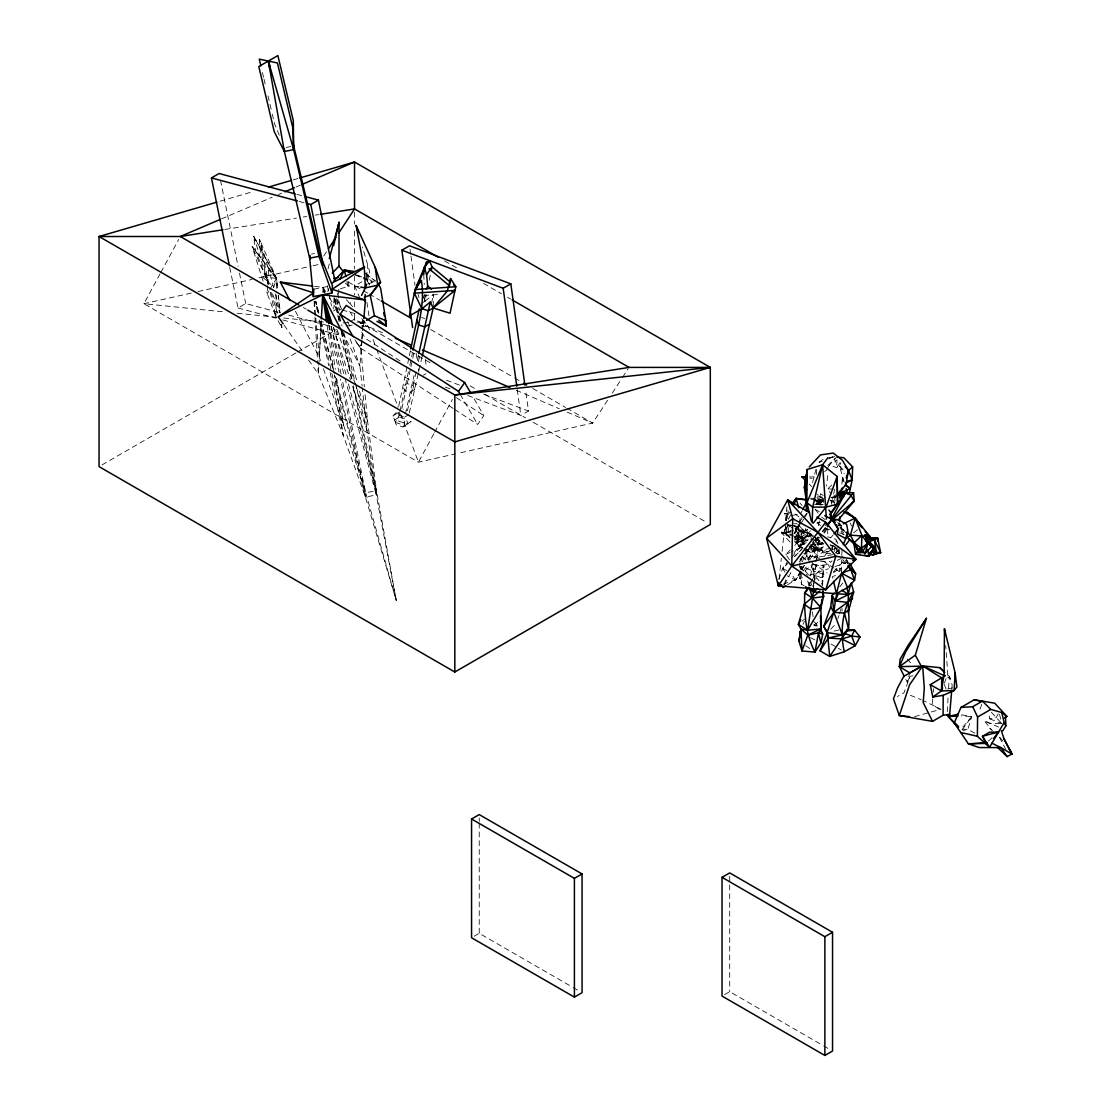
<?xml version="1.0" encoding="UTF-8"?>
<svg xmlns="http://www.w3.org/2000/svg" width="1111" height="1111" viewBox="0 0 1111 1111"><rect width="100%" height="100%" fill="white"/><g stroke="black" fill="none" stroke-linecap="round" stroke-linejoin="round"><path stroke-width="0.75" stroke-dasharray="5 3.75" d="M798.156 525.239L798.142 533.502L804.322 544.557L805.628 528.503M814.446 581.608L814.502 575.665L812.391 564.124L823.931 565.874L822.543 585.303M276.264 295.054L275.903 316.732L281.902 327.689L281.541 324.287M276.361 288.374L276.528 278.375L259.543 239.393L259.488 246.434L268.306 284.319M421.458 303.289L425.055 301.206L425.18 294.484M433.221 306.303L433.429 294.457L425.055 301.206L422.166 295.234M267.459 285.791L267.293 293.651L275.903 316.732L270.209 292.429M267.487 284.222L268.709 269.751L259.543 239.393L268.793 284.263M839.305 550.695L839.236 553.57L835.847 554.153M827.667 533.863L827.792 528.933M403.015 426.93L411.098 421.375L403.015 426.93L396.335 424.86L395.322 422.444L399.113 415.292L397.669 411.139L393.002 415.75L394.613 419.916L399.585 417.042L399.724 411.875M806.933 549.403L806.725 555.722L813.335 571.123L813.433 578.053M836.097 542.265L836.208 539.39L827.501 536.807M408.917 414.625L404.737 417.042L404.376 425.249L395.322 422.444M334.133 297.942L333.147 309.039M814.307 578.4L818.043 549.764L822.487 542.321M321.26 321.482L319.315 357.311L320.468 360.561M322.829 292.485L323.107 287.374L326.176 285.846M834.639 551.598L834.903 546.556L830.306 545.057M318.69 367.005L318.315 373.893L343.188 435.165L365.436 497.061L396.294 600.648L376.504 490.673L353.423 385.753M318.788 365.297L321.246 320.579M947.266 711.707L948.127 696.541M948.613 688.112L949.294 676.321L946.947 674.155M841.749 554.944L842.096 549.903M827.195 480.66L827.737 472.925M333.467 310.983L337.425 308.691L338.397 295.734M338.522 294.123L338.883 289.263M361.575 340.73L360.894 349.298L364.394 386.906M361.7 339.022L363.186 320.162M366.561 277.319L367.505 265.321M362.019 340.563L359.895 365.88L362.144 386.309M362.158 338.869L363.019 328.745M363.158 327.065L363.866 318.621M951.877 688.403L952.169 684.959L949.294 676.321M841.902 484.104L842.569 476.411L843.013 481.577M786.31 520.476L786.907 513.879L788.56 511.074M799.656 523.142L800.087 518.504M810.849 560.874L813.946 564.721L813.335 571.123L827.598 575.276M839.374 571.401L839.694 568.082L842.36 569.429M932.671 699.041L932.198 704.193L941.656 711.123M933.323 692.167L933.643 688.737M816.266 474.605L816.766 469.703M799.434 521.337L801.795 518.962L802.281 514.365M779.061 578.942L781.325 558.305M782.075 551.431L784.505 529.086M785.449 520.49L786.949 506.741M839.527 523.253L841.555 525.781L840.93 530.961L843.416 534.808M786.06 520.712L786.907 513.879L790.907 512.435M799.476 567.499L800.559 558.972M786.019 523.767L784.922 532.113L790.31 538.571L784.922 532.113L785.769 525.142M831.792 548.945L832.208 545.765L834.903 546.556L844.166 558.944M801.475 548.223L798.865 546.654L798.545 541.488L800.059 530.572L810.752 533.655L818.015 540.335L819.987 539.363L812.21 539.918M839.208 522.906L838.763 526.058L841.735 524.614M809.6 582.72L809.086 586.108L814.432 583.094M810.613 575.956L812.391 564.124L805.058 570.957L805.864 573.984M822.265 585.414L822.14 577.164L823.931 565.874L814.502 575.665L822.543 584.692L822.14 577.164L823.14 576.776L814.516 579.345M831.389 504.338L832.597 498.006L838.569 494.728M800.823 521.864L799.378 526.225L789.116 524.92L787.713 535.308L793.185 533.905M818.474 525.67L819.404 520.878M423.444 296.54L425.055 301.206L426.36 294.748M429.277 280.222L430.887 272.153M398.724 406.126L409.001 357.395M409.348 355.701L410.417 350.632M408.39 371.935L399.113 415.292L404.737 417.042M409.834 365.227L412.348 353.479M401.849 408.723L410.57 368.352M410.931 366.658L412.389 359.881M412.764 358.186L413.861 353.104M431.526 303.206L433.429 294.457M327.856 291.749L328.537 288.721M405.473 413.736L413.972 375.476M417.333 360.408L418.458 355.381M416.125 371.907L407.473 410.473L403.251 409.154M418.389 361.755L419.527 356.687M792.657 525.711L787.921 524.892L785.963 533.572L787.713 535.308M409.292 412.959L421.861 357.728M815.988 469.273L811.697 485.896M834.792 489.146L833 496.575L835.847 494.714M328.078 268.765L329.314 263.807M794.907 537.28L797.962 536.419L794.546 533.558L797.087 523.725L793.934 523.739M905.812 679.404L907.243 682.251L909.756 672.849M367.116 281.569L369.769 272.014L362.478 247.114M815.877 503.908L821.904 503.644L823.251 498.825L817.099 494.367M961.654 714.776L971.764 716.567L967.834 729.385L962.931 730.607M273.681 287.555L276.528 278.375L253.697 236.087L255.461 250.281L267.543 281.083L273.681 287.555L268.709 269.751L276.528 278.375L277.639 288.568M837.944 618.577L838.902 615.48M839.388 613.939L840.833 609.3M800.114 569.499L801.128 566.291M809.669 546.445L806.725 555.722L803.42 561.805M802.448 561.735L806.989 547.82L822.973 543.571M981.693 704.416L980.235 708.776L977.819 710.998M778.853 579.498L782.602 568.415L787.741 561.458M784.116 584.594L786.699 577.262M913.131 675.752L910.159 676.224L904.035 692.722L897.424 696.528M944.35 683.209L947.78 673.946L945.683 645.491M793.976 526.142L803.322 530.058L803.628 540.196L796.379 543.348L800.892 536.252L803.322 530.058L798.045 524.531L798.837 537.418L796.379 543.348L794.462 541.14M794.99 528.517L799.378 526.225L794.546 533.558L797.392 526.517L794.143 525.725M787.921 524.892L784.922 532.113L793.171 533.308M803.045 624.368L804.433 621.174M815.252 561.763L817.21 557.333L810.947 546.293M836.305 459.787L835.125 462.412L834.528 456.385M790.004 542.043L781.464 532.78L783.477 528.53M907.243 682.251L910.159 676.224M366.172 279.292L369.769 272.014M794.546 533.558L800.337 521.878M784.616 584.553L790.726 572.679L795.337 580.067L785.81 585.858M812.946 578.65L809.086 586.108L807.475 580.039L810.627 585.914M800.517 513.865L802.003 511.046M788.352 519.337L791.476 513.435M815.168 540.224L818.015 540.335L819.612 537.363M160.081 273.834L143.902 303.706L418.43 462.204L455.649 453.844M160.887 272.348L178.677 239.49M433.79 433.832L418.43 462.204L400.515 413.792M434.595 432.332L452.385 399.474M826.751 469.314L829.486 465.078L836.555 467.592L839.388 465.745L840.846 463.065M998.289 713.831L996.067 717.734L989.804 718.886L988.748 712.97M800.67 571.165L795.337 580.067L787.213 575.804M801.559 569.693L804.225 565.235M807.794 559.305L820.251 538.557M823.807 532.627L826.487 528.169M268.973 290.874L267.293 293.651L265.723 288.999M269.82 289.485L276.528 278.375L253.697 236.087L268.543 284.291M801.1 523.406L803.67 519.184M804.531 517.782L807.114 513.546M800.795 571.262L795.337 580.067L801.975 572.151M801.698 569.79L804.433 565.388M808.072 559.513L820.807 538.96M824.445 533.086L828.084 527.211M810.072 559.25L820.251 543.585L823.237 544.14M323.745 256.016L326.551 251.739M607.606 400.238L592.677 423.069L457.343 453.469M612.258 393.1L621.591 378.823M622.521 377.407L628.132 368.838M453.135 408.431L359.27 347.271L361.019 344.743M454.58 409.376L477.674 424.43L483.813 415.57L472.494 396.058M840.152 462.648L836.555 467.592L837.319 456.177L829.486 465.078M962.251 729.705L971.764 716.567L961.293 715.915M793.907 553.097L810.35 530.822M824.431 556.264L828.32 551.014M797.198 514.49L790.532 515.74L786.907 513.879L784.533 513.879L787.407 510.018M791.754 557.444L810.572 534.238L807.35 529.628L794.796 545.418M815.155 537.696L816.585 546.89L812.03 552.792L804.1 549.806L812.03 552.792L818.71 547.723L815.668 539.127M839.749 586.927L842.888 582.914M799.267 561.805L818.46 537.335M822.723 531.891L825.931 527.822M813.363 535.252L810.002 535.585L798.865 546.654L794.629 537.46L800.059 530.572L810.752 533.655L810.822 536.863M799.962 559.652L818.015 536.78M822.265 531.391L826.515 526.003M794.629 537.46L798.545 541.488L804.433 534.322L810.752 533.655L798.545 541.488L796.018 541.987L803.059 548.931M803.072 570.832L807.503 565.555M814.155 557.625L824.112 545.751M830.75 537.835L832.972 535.196M971.764 716.567L961.084 729.163L967.834 729.385L975.375 733.441M803.85 516.684L806.947 513.282M789.116 524.92L785.005 529.253L787.671 532.35L793.518 529.294M833.542 571.804L842.805 562.138L841.374 559.305M830.792 629.09L836.514 623.215M813.946 564.721L816.641 565.791L828.473 564.499L832.056 560.861M794.615 556.43L801.809 549.237L794.671 556.444M789.615 559.861L785.796 554.389L790.296 549.903M827.751 465.537L834.93 458.524M831.792 485.076L827.626 488.937L831.209 494.034M836.43 551.806L838.847 549.598M804.142 548.376L811.169 551.792L816.585 546.89L818.71 547.723L808.961 549.112M988.318 741.134L992.151 737.718M802.073 621.202L804.558 619.063M835.361 552.945L839.43 549.709M817.293 499.922L820.598 500.839L825.348 497.103M806.378 542.529L798.865 546.654L808.086 539.39M836.639 551.959L839.291 549.917M816.863 497.797L820.598 500.839L823.251 498.825L817.571 495.075M807.35 529.628L803.864 530.933L807.558 536.516L810.572 534.238L797.045 543.168L800.295 547.806L791.601 551.75M853.595 532.738L857.4 529.864L855.012 528.308M833.403 572.79L839.694 568.082L841.013 571.123M823.112 459.287L817.446 463.162L822.098 461.315M813.877 558.25L827.973 548.653M824.515 471.508L827.334 469.62M803.753 553.847L820.251 543.585L811.849 544.682M813.738 624.854L817.765 622.479M229.755 267.459L238.046 307.997L245.712 303.567L278.819 312.441M360.006 298.415L354.631 285.958L361.853 281.791M102.059 464.87L295.929 352.951M297.429 352.076L336.508 329.523M350.034 321.704L354.534 319.107L431.096 363.311M282.749 319.968L337.369 334.605L342.48 331.661M423.374 375.171L425.93 373.699M398.377 412.639L393.002 415.75L396.335 424.86M467.773 395.516L520.837 415.458L528.503 411.028L525.642 390.405M474.119 936.267L479.23 933.323L571.637 986.665M724.594 994.609L729.705 991.651L822.098 1045.007M811.474 545.723L818.043 549.764L825.029 545.779M798.865 546.654L806.267 542.585M794.421 539.724L798.837 537.418L803.628 540.196L798.045 524.531M364.505 320.885L358.811 323.801L363.894 321.871L360.783 317.732M837.166 560.375L841.527 558.305M785.796 554.389L790.143 552.417M221.478 218.895L272.167 197.23M278.5 194.522L281.666 193.161M295.929 187.065L300.678 185.037M834.764 505.033L832.597 498.006L834.764 497.117L835.194 506.435M828.32 458.857L832.972 456.996M835.5 575.484L832.445 576.651L833.167 579.748M832.597 498.006L836.541 496.548L831.556 497.409L836.277 495.909M828.001 551.292L823.112 553.056L809.03 546.681M829.625 550.695L836.139 548.334M367.477 284.208L372.185 282.541L375.171 282.861M783.172 584.164L802.586 577.553M809.058 575.359L828.473 568.749M834.93 566.541L849.498 561.583M831.958 498.006L834.764 497.117M832.347 497.895L835.541 496.881M824.001 501.492L820.598 500.839L823.737 499.853M823.487 500.686L816.002 502.839M340.341 288.804L349.118 286.082L348.09 281.583M220.159 201.188L253.336 191.523M293.151 179.913L298.137 178.454M820.598 500.839L823.793 499.978M831.764 497.839L836.541 496.548M816.904 523.212L820.099 522.364M829.639 457.635L832.889 456.802M360.381 323.412L365.061 322.246M784.533 513.879L789.157 512.726M914.506 716.692L940.948 709.249L922.81 700.361M833.986 631.117L838.958 629.993M191.273 293.068L143.902 303.706L223.311 311.83M198.036 291.554L252.169 279.389M258.946 277.875L311.386 266.098M313.08 265.723L318.149 264.585M823.251 498.825L814.641 500.755L823.626 502.394M829.431 457.913L834.167 456.871M947.669 688.973L955.363 687.334M347.299 326.051L352.229 325.079M286.138 147.444L290.79 146.555M311.427 254.127L314.538 253.53M313.788 289.166L330.87 285.874M816.738 538.085L819.849 537.516M790.143 537.127L781.464 532.78L793.421 530.725M794.684 537.321L800.892 536.252L803.628 540.196M809.822 559.583L806.725 555.722L817.21 557.333L834.153 554.431M224.714 229.477L296.456 218.117M303.289 217.034L306.705 216.492M315.246 215.145L318.663 214.604M798.545 541.488L807.808 540.418M360.506 323.607L367.269 322.829M812.405 541.862L818.043 549.764L839.374 547.82M810.169 544.904L823.973 543.696M423.722 295.512L437.901 294.54M817.154 503.769L822.973 504.45M343.132 322.912L348.326 322.648M356.978 322.218L363.894 321.871M803.322 530.058L795.129 530.433L800.892 536.252M809.572 476.897L814.155 476.897L814.405 478.772L809.738 478.063M820.543 561.513L830.111 561.624M817.168 496.95L823.709 497.075M1000.206 723.539L989.804 723.33L984.332 720.872L992.165 730.469M818.265 504.561L823.432 504.7M833.361 489.104L827.626 488.937L826.126 484.674M814.057 625.757L817.404 625.979M814.696 504.366L823.057 505.005M814.099 625.035L817.21 625.299L814.946 622.952M830.889 553.736L823.112 553.056L816.849 536.932M237.115 313.233L276.806 317.288M283.722 317.996L323.412 322.051M361.381 325.94L368.296 326.634L385.795 334.161M314.552 286.319L323.107 287.374L325.801 291.79M836.25 524.878L841.555 525.781M794.24 525.975L797.392 526.517L797.962 536.419M818.043 549.764L829.459 551.82M835.972 552.986L839.236 553.57L836.583 547.987M354.631 285.958L359.228 286.805M814.502 575.665L822.14 577.164M296.901 194.356L303.525 196.133M299.178 201.438L304.136 202.771M288.749 315.107L331.8 326.634M238.046 307.997L276.125 318.19M781.464 532.78L798.837 537.418L794.615 532.572M810.683 498.103L815.641 499.478M337.425 308.691L340.605 309.58M342.188 310.025L354.923 313.552M810.516 539.224L822.654 542.682M830.07 544.848L834.458 546.154M399.585 417.042L406.279 419.111L408.001 424.069L394.613 419.916M421.541 317.51L424.708 318.51M810.683 499.033L815.46 500.561M817.057 501.075L823.432 503.102L820.668 501.561L817.807 495.812M816.779 502.547L822.987 505.227M824.959 528.197L829.834 529.753M839.597 532.863L844.471 534.419M446.497 380.212L459.357 385.045M483.479 394.113L528.503 411.028M445.261 387.059L451.691 389.475M801.059 569.61L800.934 566.36L813.335 571.123L816.641 565.791L827.181 573.026M811.905 534.683L803.17 531.294L796.018 541.987L800.059 530.572L804.433 534.322M989.804 718.886L1001.928 723.58L999.442 714.109M357.02 275.042L361.742 276.931M363.311 277.569L374.324 281.972M816.085 501.339L821.904 503.644M998.608 727.08L984.332 720.872M910.284 695.264L921.241 699.736M802.739 547.681L799.92 546.32L803.17 531.294L813.863 537.168M355.298 274.653L363.061 277.972M516.282 390.239L559.25 408.709M567.207 412.125L592.677 423.069L567.165 408.348M947.572 677.141L950.683 678.543L947.086 674.919M355.228 274.889L372.185 282.541L366.963 275.736M816.446 503.144L821.015 505.311M810.35 637.575L814.863 639.894M786.671 570.554L782.602 568.415L787.407 563.624L782.602 568.415L784.908 572.109M815.099 509.421L819.349 511.727M830.792 500.214L834.875 502.547M444.539 260.891L459.551 269.542M483.549 283.402L501.547 293.79M507.546 297.262L510.546 298.998M348.16 281.902L367.658 293.165M369.158 294.026L379.656 300.081M430.665 329.536L513.171 377.171M514.671 378.032L520.67 381.504M532.669 388.433L565.666 407.487M470.12 385.836L474.633 388.433M485.132 394.502L525.67 417.903M533.169 422.236L707.304 522.767M303.303 307.525L306.303 309.247M823.598 1045.868L831.042 1050.159M573.123 987.526L580.581 991.831M830.945 643.977L836.875 647.435M838.361 648.296L841.319 650.018M823.293 495.464L820.376 493.742L820.057 503.589L813.419 498.186M817.21 557.333L821.432 560.027M822.848 560.916L833.736 567.957M816.266 499.992L823.362 504.533M804.267 585.941L801.6 584.233L798.601 574.318M400.057 361.006L365.408 338.424L361.047 330.911M456.371 397.696L483.813 415.57M835.041 568.818L841.624 573.151L841.527 559.958M842.805 562.138L845.318 563.819M805.628 645.685L810.974 649.352M794.976 513.962L801.795 518.962M821.571 517.004L825.265 519.754M989.609 728.372L992.206 730.344M366.172 274L375.185 280.902M364.88 273.014L375.504 281.152M840.055 527.072L845.235 531.1M345.271 283.097L349.118 286.082M788.741 525.045L792.574 528.28M812.669 620.605L817.793 624.993M802.211 556.653L807.017 560.999M839.999 527.239L847.415 534.335M1000.761 722.4L988.957 709.679M809.169 484.118L811.572 486.535M817.127 522.156L820.571 525.92M814.516 536.516L818.015 540.335M844.193 482.132L839.388 465.745L845.207 472.147M808.502 574.734L805.058 570.957L807.253 575.567M786.171 522.892L790.393 527.725M907.298 659.017L911.728 664.184M800.073 503.158L802.086 505.519M842.569 559.583L845.693 563.402M346.493 299.651L351.937 306.4M361.755 318.551L368.296 326.634L369.477 329.87M830.153 500.158L832.167 502.672M1002.872 741.134L998.567 735.704L1005.872 749.508M837.805 522.309L845.749 532.822M815.113 509.171L820.335 516.087M352.493 306.705L350.409 303.956L350.021 300.72M845.193 560.319L850.332 567.193M840.652 528.6L846.304 536.252M284.124 325.19L302.678 351.631M308.539 359.978L318.315 373.893L317.802 365.269M367.074 280.722L369.755 284.999M839.388 465.745L844.221 473.619M329.411 297.692L339.299 313.913M356.395 341.924L360.894 349.298L357.214 341.605M810.002 535.585L812.474 539.821M813.294 541.238L816.585 546.89M460.287 394.405L477.674 424.43M349.743 311.399L354.964 320.412M354.923 339.772L359.27 347.271M342.466 332.606L359.895 365.88L349.882 338.175M295.457 311.261L319.315 357.311L315.83 318.315M834.903 546.556L838.499 553.639M800.934 566.36L803.17 570.873M336.605 298.526L341.757 309.289M347.646 321.607L350.59 327.759M846.901 559.986L848.276 562.874M810.197 581.72L812.391 586.33M846.151 559.069L848.193 563.652M279.305 135.209L274.695 124.238L272.32 114.225M272.514 293.79L279.972 312.858L278.25 295.609M944.281 684.473L946.128 689.292M836.736 540.793L837.791 543.598M373.06 339.549L376.046 347.618M376.643 349.229L398.141 407.334M335.73 299.067L339.855 310.469M323.384 368.699L343.757 425.68L365.686 492.756L396.294 600.648L376.24 494.978L352.77 385.392M263.099 281.264L252.086 246.503L276.528 278.375L277.556 288.707M850.401 522.906L851.443 525.989M325.815 295.526L323.107 287.374L323.87 292.485M337.202 329.773L355.645 385.211M356.187 386.85L367.574 421.097L376.504 490.673L376.24 494.978L365.436 497.061L334.397 374.879M828.473 564.499L829.459 567.54M333.342 327.509L350.437 379.865M352.576 386.406L366.991 430.582L376.24 494.978L344.535 376.532M271.015 292.332L277.444 313.219M280.916 324.468L281.902 327.689L281.472 324.398M334.883 299.303L342.049 325.995M343.841 332.661L357.27 382.726M359.506 391.058L367.574 421.097L365.019 393.738M331.147 326.495L344.091 374.865M418.167 294.429L419 297.609M324.426 292.374L323.107 287.374L324.162 292.457M333.606 327.356L346.299 375.685M348.493 384.017L376.504 490.673L365.686 492.756L365.436 497.061L340.48 379.073M318.829 313.024L315.76 301.275L319.093 314.635M321.023 321.426L333.717 370.144M335.466 376.851L365.686 492.756L342.105 379.032M320.801 321.329L332.703 368.185M275.25 293.873L279.972 312.858M334.689 299.373L340.48 322.926M342.549 331.342L354.978 381.795M355.395 383.489L366.991 430.582L362.325 388.017M262.418 72.493L263.613 77.506M264.001 79.173L265.987 87.519M267.959 95.865L271.917 112.558M318.163 313.052L315.482 301.275L317.802 313.205M320.065 321.454L331.536 371.879M331.911 373.56L343.757 425.68L336.369 376.157M334.064 297.748L339.272 321.44M341.508 331.592L351.937 378.976M346.896 281.319L348.66 289.402M334.369 299.401L339.424 323.009M341.23 331.439L351.326 378.643M329.078 325.134L339.049 372.324M319.218 319.982L328.731 365.713M330.148 372.491L343.188 435.165L334.425 375.254M331.203 326.412L341.757 377.337M337.438 293.026L340.896 309.913M327.356 285.624L328.731 292.374M329.078 294.068L331.495 305.886M336.689 331.231L337.369 334.605M220.478 180.26L238.101 266.404M239.49 273.167L245.712 303.567M786.907 513.879L787.852 518.601M800.031 574.318L801.6 584.233L801.114 571.235M366.908 302.275L368.977 315.843M328.717 324.94L335.341 369.324M327.162 325.606L334.175 373.532M517.254 389.669L520.837 415.458M410.001 249.211L410.723 254.377M410.959 256.085L415.014 285.305M425.291 359.214L426.485 367.797M416.194 353.326L417.389 361.922M418.347 368.796L418.819 372.227M812.447 611.911L813.058 616.688M278.389 295.373L280.236 312.385M314.33 301.359L315.691 316.607M813.21 581.372L813.599 586.191M810.697 545.307L811.169 551.792M841.902 607.898L842.138 611.286M314.08 301.498L314.885 315.288M314.982 317.01L317.704 363.547M832.208 545.765L832.375 549.028M423.735 274.403L424.235 284.458M424.735 294.512L425.055 301.206M807.405 531.35L807.558 536.516M813.516 584.997L813.558 588.455M801.045 558.625L801.073 561.694M729.705 876.357L729.705 883.231M729.705 884.953L729.705 991.651M479.23 818.015L479.23 821.46M479.23 823.182L479.23 933.323M354.534 212.076L354.534 224.158M354.534 231.06L354.534 269.043M354.534 275.945L354.534 294.943M354.534 301.845L354.534 307.025M354.534 313.927L354.534 319.107M414.611 389.586L410.251 392.225L404.432 390.405L402.946 386.1L407.265 383.601L413.084 385.434L414.611 389.586M276.528 278.375L261.529 276.611L267.543 281.083L252.086 246.503L276.528 278.375"/><path stroke-width="1.5" d="M343.813 272.042L338.966 266.14L339.063 222.283L329.3 258.53M944.586 671.988L939.892 667.655L922.658 665.906L903.785 676.307L897.646 687.778L893.466 698.819L899.313 715.54L932.518 721.372L943.086 715.276L943.211 695.319L954.127 690.528L956.904 687.001L955.099 672.766L944.447 628.743L944.128 674.141L941.475 690.931L932.796 697L930.268 684.695L945.392 675.585M960.946 707.429L974.139 699.819L982.443 701.097L990.762 709.415L1001.733 712.512L1004.163 722.581L989.526 747.314L977.374 736.274L977.583 717.026L972.708 706.721L960.946 707.429L954.266 722.928L968.389 743.842L979.152 747.536L1000.844 747.606L1011.954 754.077L1007.121 756.591L997.692 747.564M806.808 511.06L807.114 469.495L822.612 464.745L828.001 457.524M811.322 521.128L806.975 502.7L822.612 464.745L837.111 476.466L837.597 504.102L832.042 512.379M848.124 612.675L853.665 592.01L851.29 583.039C845.152 597.982 850.387 613.216 848.526 628.659L829.723 656.448L820.071 650.838L827.362 632.617L823.765 626.396L830.736 606.953L832.125 595.343L834.347 593.052M812.169 522.753L812.683 507.144L822.612 464.745L826.445 518.976M849.179 493.784L852.193 479.841L852.637 466.842L843.735 457.69L837.486 457.163M819.821 591.066L804.239 604.287L798.351 624.396L800.975 629.132L798.962 641.103L801.975 650.977L814.974 652.101C805.447 634.062 804.239 612.98 804.683 592.885L808.211 587.455M813.78 588.538L813.599 591.927L836.458 593.705L847.554 587.608L854.553 580.275L855.637 573.72L849.707 563.305M955.099 672.766L954.127 690.528L941.475 690.931L930.268 684.695M321.343 318.871L322.662 294.79L365.422 300.053L363.866 318.621M841.485 496.02L839.777 493.465L839.513 497.992L841.485 496.02L841.735 491.493M292.915 142.694L319.19 252.628L332.425 285.569L331.967 292.998L313.344 296.581L309.65 258.141L284.36 151.457L284.513 148.985M331.967 292.998L318.968 256.349L293.665 149.666L293.318 120.655L277.875 55.55L258.807 66.563L274.25 131.667L284.36 151.457L293.665 149.666L292.873 128.084L277.431 62.98L259.252 59.133L260.835 65.813M309.802 255.669L309.65 258.141L318.968 256.349L319.19 252.628M313.344 296.581L313.788 289.166M450.302 282.152L450.58 278.514L455.802 286.749L450.038 313.219L433.179 307.997L430.29 302.011L421.916 308.761L409.39 315.996L415.153 289.513L426.513 262.265L429.54 260.946L432.012 266.876L450.302 282.152L448.941 287.166M877.509 541.349L877.759 538.252L867.635 537.613L865.344 536.238M364.672 301.303L365.213 294.457M947.072 715.081L949.711 714.304L951.738 690.139M365.769 283.611L365.352 287.93L361.533 295.429M820.071 650.838L828.334 638.02L827.098 632.59L833.847 612.286L835.319 601.023L853.665 592.01C842.166 609.147 839.86 631.923 844.277 651.74L829.723 656.448L827.362 632.617M816.96 517.115L825.751 522.281L855.97 559.375L825.806 589.816L778.311 585.816L778.686 582.386M820.293 628.77L822.723 634.117L820.876 643.005L814.974 652.101L818.488 632.881L821.015 628.882L820.946 607.634L821.89 599.357M836.25 524.878L838.041 528.892L837.402 534.099L845.888 538.654L847.957 531.738L846.665 524.448L838.486 519.67L831.82 519.281L824.723 515.587M839.43 521.337L840.097 516.615M841.846 497.645L842.763 491.423M806.475 474.591L804.378 487.632L805.725 496.728L806.975 502.7L812.683 507.144L826.084 507.116L837.597 504.102L837.111 476.466L826.084 507.116L813.183 523.142M798.962 641.103L800.975 629.132L807.6 630.256L813.613 590.858M837 592.871L835.319 601.023L847.568 602.37L852.651 598.385M410.778 348.951L419.236 308.858M413.056 350.118C417.653 327.301 425.346 303.803 421.388 280.514L417.292 284.402L416.5 288.055L425.18 267.209M429.54 260.946L424.374 267.39L423.735 274.403M425.707 265.932L426.513 262.265M431.221 270.529L432.012 266.876L426.568 274.625L427.679 285.999L426.36 289.166M430.29 302.011L418.819 353.701M422.249 356.048L433.179 307.997L447.372 290.929L450.58 278.514M333.647 245.545L339.063 222.283M800.725 619.966L798.351 624.396L807.6 630.256L820.946 607.634L823.529 596.635L823.098 591.51M865.441 535.21L867.83 543.223L865.386 553L858.359 552.111L855.47 544.487L858.359 552.111L862.775 551.278L865.386 553L871.663 546.515L865.594 540.64M842.027 497.617L843.735 491.243M366.241 284.749L365.352 287.93L360.756 287.082M855.47 544.487L858.303 550.723L862.775 551.278L861.456 548.417L847.249 537.53L850.415 535.141L855.151 518.129L846.79 512.115L852.748 516.879M925.852 667.211L921.297 666.197L909.756 672.849L899.382 666.628L915.311 655.198L926.435 618.341L908.006 645.574L900.077 659.323L899.382 666.628L904.382 676.571M854.053 544.307L855.553 554.306L868.871 556.333L874.482 546.876L865.677 537.821L867.635 540.335M846.193 477.98L848.526 470.481L852.637 466.842M794.046 504.727L796.045 498.436L806.225 499.589M942.628 687.848L941.475 690.931L941.809 678.043L922.658 665.906L909.59 684.793L899.313 715.54L909.576 716.678M843.318 544.626L847.415 534.335M414.361 293.179L455.01 290.402L433.179 307.997L428.374 310.761L421.916 308.761L414.361 293.179L415.958 289.332M843.249 497.45L845.29 492.951L853.554 492.701L854.22 501.117L838.18 519.934M844.277 651.74L855.262 645.685L851.72 636.075L854.567 630.104L846.818 629.84M339.841 279.292L344.438 270.015L354.659 271.515M825.82 525.267L854.22 501.117L850.873 495.075L845.29 492.951L827.376 526.697M802.739 509.643L806.447 502.589M842.166 488.021L838.569 494.728L850.151 488.229L845.485 484.84M846.624 630.992L854.567 630.104L859.97 636.978L855.262 645.685L841.819 638.922L828.334 638.02L842.374 634.853L848.526 628.659L844.443 613.133L849.082 609.578M799.837 632.131L801.545 629.201M792.726 504.047L796.045 498.436L805.558 499.964M864.483 554.958L868.871 556.333L874.482 546.876L869.274 555.014M858.081 550.181L855.553 554.306L860.053 554.111M837.402 495.159L839.999 490.965M926.435 618.341L905.632 651.921L899.382 666.628L921.297 666.197L915.311 655.198M972.708 706.721L982.443 701.097L994.789 703.221L1006.872 716.401L1005.524 716.276L1005.872 725.844L1002.789 730.83L1001.372 730.719L1003.997 738.843L1011.954 754.077L1003.997 738.843M862.775 551.278L867.83 543.223L861.914 535.46L855.151 518.129L843.832 511.879M328.412 248.878L335.883 237.462M338.674 233.185L354.534 208.924L354.534 162.012L299.789 177.982M809.655 512.796L787.699 499.853L766.576 538.196L778.311 585.816L791.754 566.013L825.751 522.281M353.187 336.772L340.133 314.26L346.257 305.4L464.676 382.545L470.758 393.058M421.388 280.514L415.153 289.513L455.802 286.749L453.607 284.902M460.287 394.405L458.537 391.405L464.676 382.545M837.847 495.423L846.096 483.924L848.526 470.481L842.249 460.065L833.208 453.066L820.404 454.927L809.294 466.898M829.681 514.393L845.29 492.951M792.212 503.575L796.045 498.436L798.726 507.699M845.902 544.779L849.762 539.668M993.484 738.537L998.525 732.024L989.526 732.218L982.485 736.274L985.763 743.412L968.389 743.842L987.068 742.662M827.57 524.67L853.554 492.701M834.069 533.877L838.499 528.6M380.559 282.291L377.684 285.166L365.352 287.93L364.464 270.445L356.145 225.547L375.226 267.376L380.559 282.291L370.241 295.248L364.394 297.054M332.203 273.223L338.966 266.14M333.883 280.861L344.438 270.015L352.298 273.153M807.114 590.441L804.683 592.885L812.391 598.107L820.946 607.634L811.113 609.12L804.239 604.287M871.663 546.515L867.83 543.223L858.303 550.723L850.415 535.141L846.526 532.113M817.64 588.649L813.599 591.927L805.6 586.789M851.582 503.227L854.22 501.117M1004.566 718.137L1006.872 716.401L1001.733 712.512M847.568 602.37L833.847 612.286L823.765 626.396L827.098 632.59L842.374 634.853L833.847 612.286L830.736 606.953M283.138 323.801L278.264 316.843L313.566 292.873L280.347 282.097L289.888 300.525M364.686 267.237L332.203 289.291L365.422 300.053M785.81 585.858L783.088 587.511L779.894 584.608M229.408 265.765L211.437 177.927L219.089 173.51L295.248 193.911M307.455 203.66L310.761 204.549L318.426 200.119L335.022 281.194M412.612 327.537L401.863 250.197L409.528 245.781L510.824 283.847L524.92 385.253M366.533 320.343L374.463 315.774L385.85 320.704L386.225 325.954L376.962 321.357M429.499 324.176L424.791 326.898L418.458 324.94L416.833 320.232M401.863 250.197L503.158 288.277L510.824 283.847M216.839 202.16L99.046 236.504L99.046 466.606L454.816 672.016L710.304 524.503L710.304 367.408L354.534 162.012L302.261 184.357M471.564 819.001L479.23 814.585L582.067 873.954L582.067 992.692L574.401 997.122L471.564 937.753L471.564 819.001L574.401 878.37L582.067 873.954M977.583 717.026L990.762 709.415M722.039 877.343L729.705 872.913L832.542 932.282L832.542 1051.02L824.876 1055.45L722.039 996.081L722.039 877.343L824.876 936.712L832.542 932.282M845.624 483.299L852.193 479.841L848.526 470.481L845.221 466.495M332.3 282.805L364.45 266.834M278.264 316.843L322.662 294.79L341.674 331.092M843.235 523.892L855.151 518.129L869.899 536.557L850.415 535.141M219.895 219.575L180.301 236.504L99.046 236.504L454.816 441.9L710.304 367.408L629.062 367.408L454.816 394.988L307.803 310.122M284.847 191.814L294.346 187.745M868.677 541.974L877.759 538.252L880.592 552.639L872.441 554.986L869.316 554.208M874.899 554.042L872.441 554.986L876.426 552.32L880.592 552.639L874.301 539.654L867.635 537.613L868.677 535.238L869.066 538.516L867.635 537.613L877.759 538.252M851.387 568.499L855.637 573.72L850.901 569.762L841.624 573.151L836.458 593.705L833.542 581.303M778.311 585.816L781.547 584.719M852.734 560.486L855.97 559.375L817.599 532.086L792.754 518.754L787.699 499.853L817.599 532.086L835.791 556.292L855.97 559.375M998.525 732.024L982.485 736.274L989.526 747.314M847.749 481.23L852.193 479.841M268.265 187.162L291.499 180.399M841.819 638.922L851.72 636.075L859.97 636.978M452.038 291.124L455.01 290.402M958.279 714.179L948.225 716.498L958.029 727.386M333.619 278.486L338.522 277.403M876.135 553.57L880.592 552.639M820.89 631.187L822.723 634.117L818.488 632.881L807.822 635.075L800.975 629.132L801.975 650.977L807.822 635.075L821.015 628.882L820.473 615.688M932.796 697L943.211 695.319M223.005 229.741L180.301 236.504L298.803 304.928M320.371 214.326L354.534 208.924L438.539 257.419M943.086 715.276L949.711 714.304M822.834 591.08L823.529 596.635L812.391 598.107L809.502 587.608M710.304 367.408L454.816 394.988L454.816 672.016M807.6 630.256L821.015 628.882L820.46 620.896M958.029 716.067L948.225 716.498L958.737 726.858M869.76 552.486L876.426 552.32L874.301 539.654L867.83 539.502M805.558 480.507L801.948 476.883L806.517 476.897M864.455 534.96L867.26 535.141M846.874 587.969L848.582 594.496L838.166 593.802L835.319 601.023L832.125 595.343L833.847 612.286L844.443 613.133M280.347 282.097L312.844 286.11M801.948 476.883L805.058 477.355M974.139 699.819L982.666 701.513M960.793 732.51L977.374 736.274M305.178 196.578L318.426 200.119M211.437 177.927L297.512 200.994M872.093 550.987L876.426 552.32L872.552 547.14M835.791 520.712L829.153 517.601M844.568 633.339L851.72 636.075M345.84 276.472L344.438 270.015L352.201 273.334M395.349 338.272L411.251 345.104M422.402 349.896L509.921 387.503M944.461 675.738L922.658 665.906L924.296 688.153L923.199 702.541L932.518 721.372M344.438 270.015L349.062 272.098M991.901 743.19L1000.844 747.606L1007.121 756.591M845.429 485.535L850.151 488.229M512.046 299.859L629.062 367.408M381.156 300.956L411.153 318.274M523.67 383.226L526.67 384.961M841.819 590.177L848.582 594.496M340.133 314.26L458.537 391.405M378.157 283.18L380.684 288.443L385.85 320.704M378.782 320.093L386.225 325.954L384.989 319.371M829.5 517.407L835.166 522.712M806.878 489.659L804.378 487.632L807.114 469.495L805.725 496.728L806.461 511.241M429.013 268.695L449.497 285.805M427.679 285.999L431.512 289.207M954.266 722.928L957.668 726.052M848.485 538.71L855.928 545.765M865.677 537.821L873.482 547.917L869.58 542.862M939.892 667.655L944.683 672.502M865.191 531.627L869.899 536.557M865.525 540.724L867.83 543.223L865.747 540.557M865.788 540.918L867.83 543.223M847.776 565.943L850.901 569.762L854.553 580.275L841.624 573.151L847.554 587.608M1009.343 749.3L1011.496 752.008M834.486 522.642L830.223 515.615M856.331 519.754L862.094 527.739L855.151 518.129M828.959 510.06L830.875 512.713L831.82 519.281L838.041 528.892M1004.136 722.942L1005.872 725.844M812.113 588.913L813.599 591.927L813.558 588.455M848.873 565.18L850.901 569.762M332.272 324.245L322.662 294.79L326.662 322.176M424.374 267.39L426.568 274.625M270.306 67.59L268.348 61.049L284.36 151.457M846.11 488.687L847.554 493.603M356.145 225.547L358.089 232.185M293.665 149.666L268.348 61.049L269.931 69.549M330.259 323.148L322.662 294.79L328.717 323.454M818.488 632.881L820.876 643.005M374.463 315.774L370.241 295.248L377.684 285.166L375.226 267.376M310.761 204.549L323.204 265.348M820.432 605.078L820.946 607.634M383.753 312.802L384.364 316.079M867.705 549.598L868.871 556.333M822.793 591.885L823.529 596.635M503.158 288.277L516.782 386.239M310.066 256.085L310.441 259.391M944.447 628.743L944.947 635.436M824.876 936.712L824.876 1055.45M574.401 878.37L574.401 997.122M792.754 518.754L791.754 566.013L825.806 589.816L835.791 556.292L791.754 566.013L766.576 538.196L792.754 518.754M861.914 535.46L861.456 548.417L857.692 549.237L853.928 542.862L861.914 535.46"/></g></svg>
